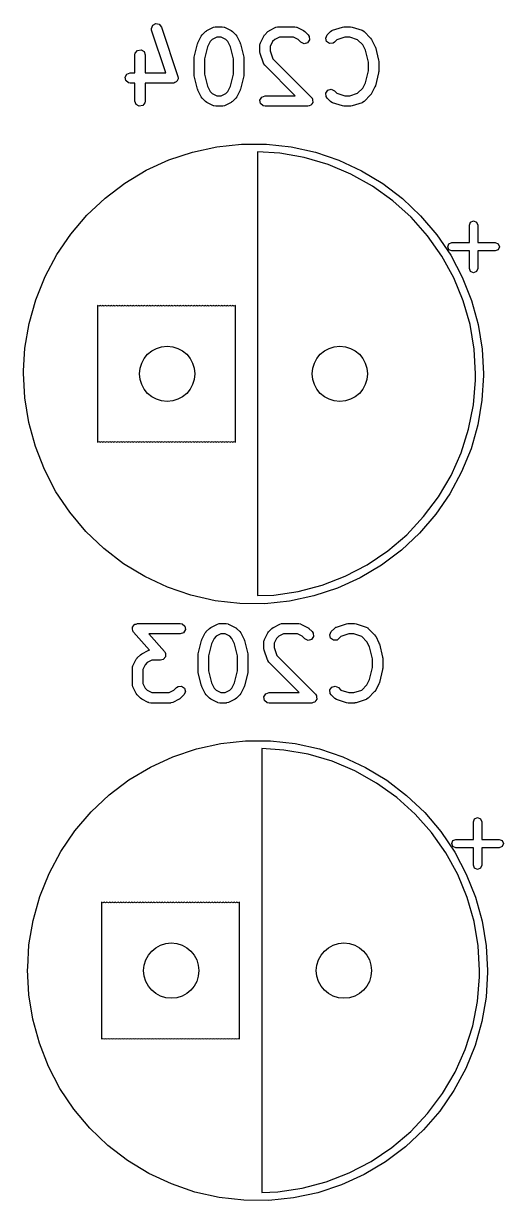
# Model space of a CAD drawing. Extents: x 64 to 231, y -147 to -43.
# Drawn here: x 223.05 to 230, y -75.72 to -58.68 of the extents above; entities that cross this region are included whole.
import ezdxf

# ---------------------------------------------------------------- set-up
doc = ezdxf.new("R2010")
doc.units = 0
doc.layers.add('BLACK', color=7, linetype='CONTINUOUS')

msp = doc.modelspace()

# ---------------------------------------------------------------- linework, layer by layer
at = {"layer": 'BLACK', "linetype": 'CONTINUOUS'}
for p, q in [((224.898, -58.7567), (224.917, -58.709)), ((224.901, -58.7825), (224.898, -58.7567)), ((224.917, -58.709), (224.962, -58.6846)), ((224.962, -58.6846), (225.012, -58.6949)), ((225.012, -58.6949), (225.044, -58.735)), ((225.044, -58.735), (225.282, -59.4493)), ((225.701, -58.7869), (225.796, -58.7393)), ((225.796, -58.7393), (225.821, -58.7319)), ((225.821, -58.7319), (225.826, -58.7329)), ((225.826, -58.7329), (225.83, -58.7314)), ((225.83, -58.7314), (225.925, -58.7314)), ((225.925, -58.7314), (225.951, -58.7359)), ((225.951, -58.7359), (225.954, -58.7388)), ((225.954, -58.7388), (225.959, -58.7393)), ((225.959, -58.7393), (226.054, -58.7869)), ((226.606, -58.7869), (226.701, -58.7393)), ((226.701, -58.7393), (226.726, -58.7319)), ((226.726, -58.7319), (226.73, -58.7329)), ((226.73, -58.7329), (226.735, -58.7314)), ((226.735, -58.7314), (226.973, -58.7314)), ((226.973, -58.7314), (226.998, -58.7359)), ((226.998, -58.7359), (227.002, -58.7388)), ((227.002, -58.7388), (227.006, -58.7393)), ((227.006, -58.7393), (227.101, -58.7869)), ((227.52, -58.7828), (227.663, -58.7352)), ((227.663, -58.7352), (227.685, -58.7319)), ((227.685, -58.7319), (227.687, -58.7314)), ((227.687, -58.7314), (227.782, -58.7314)), ((227.782, -58.7314), (227.804, -58.7353)), ((227.804, -58.7353), (227.806, -58.7352)), ((227.806, -58.7352), (227.949, -58.7828)), ((225.107, -59.398), (224.901, -58.7825)), ((225.572, -58.9633), (225.62, -58.8681)), ((225.62, -58.8681), (225.633, -58.8501)), ((225.633, -58.8501), (225.634, -58.8486)), ((225.634, -58.8486), (225.681, -58.801)), ((225.681, -58.801), (225.7, -58.7881)), ((225.7, -58.7881), (225.701, -58.7869)), ((225.779, -58.9156), (225.749, -58.946)), ((225.847, -58.8814), (225.779, -58.9156)), ((225.907, -58.8814), (225.847, -58.8814)), ((225.976, -58.9156), (225.907, -58.8814)), ((226.006, -58.946), (225.976, -58.9156)), ((226.054, -58.7869), (226.072, -58.8003)), ((226.072, -58.8003), (226.073, -58.801)), ((226.073, -58.801), (226.121, -58.8486)), ((226.121, -58.8486), (226.134, -58.867)), ((226.134, -58.867), (226.135, -58.8681)), ((226.135, -58.8681), (226.183, -58.9633)), ((226.477, -58.9633), (226.525, -58.8681)), ((226.525, -58.8681), (226.538, -58.8501)), ((226.538, -58.8501), (226.539, -58.8486)), ((226.539, -58.8486), (226.586, -58.801)), ((226.586, -58.801), (226.605, -58.7881)), ((226.605, -58.7881), (226.606, -58.7869)), ((226.684, -58.9156), (226.653, -58.946)), ((226.752, -58.8814), (226.684, -58.9156)), ((226.955, -58.8814), (226.752, -58.8814)), ((227.023, -58.9156), (226.955, -58.8814)), ((227.062, -58.9547), (227.023, -58.9156)), ((227.101, -58.7869), (227.119, -58.8003)), ((227.119, -58.8003), (227.121, -58.801)), ((227.121, -58.801), (227.169, -58.8486)), ((227.188, -58.921), (227.158, -58.9631)), ((227.169, -58.8486), (227.183, -58.8699)), ((227.183, -58.8699), (227.188, -58.921)), ((227.422, -58.8951), (227.443, -58.8486)), ((227.435, -58.9446), (227.422, -58.8951)), ((227.443, -58.8486), (227.491, -58.801)), ((227.491, -58.801), (227.512, -58.786)), ((227.512, -58.786), (227.517, -58.7856)), ((227.517, -58.7856), (227.52, -58.7828)), ((227.585, -58.9196), (227.549, -58.9547)), ((227.699, -58.8814), (227.585, -58.9196)), ((227.77, -58.8814), (227.699, -58.8814)), ((227.884, -58.9196), (227.77, -58.8814)), ((227.959, -58.9937), (227.884, -58.9196)), ((227.949, -58.7828), (227.972, -58.7953)), ((227.972, -58.7953), (227.974, -58.7991)), ((227.974, -58.7991), (227.978, -58.801)), ((227.978, -58.801), (228.073, -58.8962)), ((228.073, -58.8962), (228.086, -58.9146)), ((228.086, -58.9146), (228.087, -58.9157)), ((228.087, -58.9157), (228.135, -59.0109)), ((224.664, -59.1141), (224.697, -59.0748)), ((224.697, -59.0748), (224.748, -59.0659)), ((224.748, -59.0659), (224.792, -59.0915)), ((224.792, -59.0915), (224.81, -59.1397)), ((225.519, -59.1691), (225.567, -58.9787)), ((225.567, -58.9787), (225.572, -58.9668)), ((225.572, -58.9668), (225.572, -58.9633)), ((225.71, -59.023), (225.667, -59.1966)), ((225.749, -58.946), (225.71, -59.023)), ((226.045, -59.023), (226.006, -58.946)), ((226.088, -59.1966), (226.045, -59.023)), ((226.183, -58.9633), (226.186, -58.9757)), ((226.186, -58.9757), (226.188, -58.9787)), ((226.188, -58.9787), (226.236, -59.1691)), ((226.469, -58.9969), (226.474, -58.9712)), ((226.469, -59.0921), (226.469, -58.9969)), ((226.47, -59.0936), (226.469, -59.0921)), ((226.473, -59.1158), (226.47, -59.0936)), ((226.474, -58.9712), (226.476, -58.9678)), ((226.476, -58.9678), (226.477, -58.9633)), ((226.653, -58.946), (226.619, -59.0146)), ((226.619, -59.0146), (226.619, -59.0799)), ((226.619, -59.0799), (226.657, -59.1944)), ((227.109, -58.9763), (227.062, -58.9547)), ((227.158, -58.9631), (227.109, -58.9763)), ((227.477, -58.9741), (227.435, -58.9446)), ((227.528, -58.9696), (227.477, -58.9741)), ((227.549, -58.9547), (227.528, -58.9696)), ((227.997, -59.0707), (227.959, -58.9937)), ((228.04, -59.2442), (227.997, -59.0707)), ((228.135, -59.0109), (228.139, -59.0233)), ((228.139, -59.0233), (228.141, -59.0263)), ((228.141, -59.0263), (228.188, -59.2168)), ((224.66, -59.1397), (224.664, -59.1141)), ((224.66, -59.398), (224.66, -59.1397)), ((224.81, -59.1397), (224.81, -59.398)), ((225.517, -59.1873), (225.519, -59.1726)), ((225.517, -59.4254), (225.517, -59.1873)), ((225.519, -59.1726), (225.519, -59.1691)), ((225.667, -59.1966), (225.667, -59.4162)), ((226.088, -59.4162), (226.088, -59.1966)), ((226.236, -59.1691), (226.237, -59.1841)), ((226.237, -59.1841), (226.238, -59.1873)), ((226.238, -59.1873), (226.238, -59.4254)), ((226.521, -59.2587), (226.473, -59.1158)), ((226.523, -59.2622), (226.521, -59.2587)), ((226.524, -59.2666), (226.523, -59.2622)), ((226.539, -59.288), (226.524, -59.2666)), ((226.657, -59.1944), (227.216, -59.7533)), ((228.04, -59.3686), (228.04, -59.2442)), ((228.188, -59.2168), (228.189, -59.2317)), ((228.189, -59.2317), (228.19, -59.235)), ((228.19, -59.235), (228.19, -59.3778)), ((224.518, -59.46), (224.543, -59.4156)), ((224.543, -59.4156), (224.592, -59.398)), ((224.592, -59.398), (224.66, -59.398)), ((224.81, -59.398), (225.107, -59.398)), ((225.518, -59.4287), (225.517, -59.4254)), ((225.519, -59.4436), (225.518, -59.4287)), ((225.667, -59.4162), (225.71, -59.5897)), ((226.045, -59.5897), (226.088, -59.4162)), ((226.238, -59.4254), (226.235, -59.4402)), ((226.982, -59.7314), (226.539, -59.288)), ((227.997, -59.5421), (228.04, -59.3686)), ((228.188, -59.396), (228.141, -59.5865)), ((228.19, -59.3778), (228.188, -59.3926)), ((228.188, -59.3926), (228.188, -59.396)), ((224.527, -59.5105), (224.518, -59.46)), ((224.566, -59.5435), (224.527, -59.5105)), ((224.592, -59.548), (224.566, -59.5435)), ((224.66, -59.548), (224.592, -59.548)), ((224.66, -59.8064), (224.66, -59.548)), ((225.211, -59.548), (224.81, -59.548)), ((224.81, -59.548), (224.81, -59.8064)), ((225.216, -59.5461), (225.211, -59.548)), ((225.222, -59.5472), (225.216, -59.5461)), ((225.24, -59.5375), (225.222, -59.5472)), ((225.259, -59.5305), (225.24, -59.5375)), ((225.262, -59.5255), (225.259, -59.5305)), ((225.267, -59.5228), (225.262, -59.5255)), ((225.274, -59.5038), (225.267, -59.5228)), ((225.285, -59.4861), (225.274, -59.5038)), ((225.282, -59.4493), (225.286, -59.4751)), ((225.286, -59.4751), (225.284, -59.4804)), ((225.284, -59.4804), (225.285, -59.4861)), ((225.567, -59.6341), (225.519, -59.4436)), ((225.71, -59.5897), (225.749, -59.6667)), ((226.006, -59.6667), (226.045, -59.5897)), ((226.236, -59.4436), (226.188, -59.6341)), ((226.235, -59.4402), (226.236, -59.4436)), ((227.959, -59.6191), (227.997, -59.5421)), ((228.135, -59.6018), (228.087, -59.6971)), ((228.141, -59.5865), (228.135, -59.5983)), ((228.135, -59.5983), (228.135, -59.6018)), ((225.569, -59.637), (225.567, -59.6341)), ((225.572, -59.6494), (225.569, -59.637)), ((225.62, -59.7447), (225.572, -59.6494)), ((225.621, -59.7458), (225.62, -59.7447)), ((225.634, -59.7642), (225.621, -59.7458)), ((225.681, -59.8118), (225.634, -59.7642)), ((225.749, -59.6667), (225.779, -59.6971)), ((225.779, -59.6971), (225.847, -59.7314)), ((225.847, -59.7314), (225.907, -59.7314)), ((225.907, -59.7314), (225.976, -59.6971)), ((225.976, -59.6971), (226.006, -59.6667)), ((226.121, -59.7642), (226.073, -59.8118)), ((226.122, -59.7627), (226.121, -59.7642)), ((226.135, -59.7447), (226.122, -59.7627)), ((226.183, -59.6494), (226.135, -59.7447)), ((226.188, -59.6341), (226.183, -59.6459)), ((226.183, -59.6459), (226.183, -59.6494)), ((226.47, -59.7934), (226.496, -59.7489)), ((226.496, -59.7489), (226.544, -59.7314)), ((226.544, -59.7314), (226.982, -59.7314)), ((227.216, -59.7533), (227.226, -59.7668)), ((227.226, -59.7668), (227.228, -59.7689)), ((227.228, -59.7689), (227.228, -59.7709)), ((227.228, -59.7709), (227.231, -59.7747)), ((227.231, -59.7747), (227.233, -59.7972)), ((227.424, -59.6917), (227.453, -59.6497)), ((227.428, -59.7428), (227.424, -59.6917)), ((227.443, -59.7642), (227.428, -59.7428)), ((227.491, -59.8118), (227.443, -59.7642)), ((227.453, -59.6497), (227.503, -59.6364)), ((227.503, -59.6364), (227.549, -59.6581)), ((227.549, -59.6581), (227.585, -59.6932)), ((227.585, -59.6932), (227.699, -59.7314)), ((227.699, -59.7314), (227.77, -59.7314)), ((227.77, -59.7314), (227.884, -59.6932)), ((227.884, -59.6932), (227.959, -59.6191)), ((228.073, -59.7166), (227.978, -59.8118)), ((228.074, -59.7151), (228.073, -59.7166)), ((228.087, -59.6971), (228.074, -59.7151)), ((224.677, -59.8546), (224.66, -59.8064)), ((224.721, -59.8802), (224.677, -59.8546)), ((224.772, -59.8713), (224.721, -59.8802)), ((224.805, -59.832), (224.772, -59.8713)), ((224.81, -59.8064), (224.805, -59.832)), ((225.683, -59.8125), (225.681, -59.8118)), ((225.701, -59.8258), (225.683, -59.8125)), ((225.796, -59.8735), (225.701, -59.8258)), ((225.801, -59.874), (225.796, -59.8735)), ((225.804, -59.8769), (225.801, -59.874)), ((225.83, -59.8814), (225.804, -59.8769)), ((225.925, -59.8814), (225.83, -59.8814)), ((225.929, -59.8798), (225.925, -59.8814)), ((225.934, -59.8809), (225.929, -59.8798)), ((225.959, -59.8735), (225.934, -59.8809)), ((226.054, -59.8258), (225.959, -59.8735)), ((226.055, -59.8247), (226.054, -59.8258)), ((226.073, -59.8118), (226.055, -59.8247)), ((226.479, -59.8439), (226.47, -59.7934)), ((226.518, -59.8769), (226.479, -59.8439)), ((226.544, -59.8814), (226.518, -59.8769)), ((227.163, -59.8814), (226.544, -59.8814)), ((227.184, -59.8737), (227.163, -59.8814)), ((227.206, -59.8678), (227.184, -59.8737)), ((227.208, -59.865), (227.206, -59.8678)), ((227.211, -59.8638), (227.208, -59.865)), ((227.223, -59.8443), (227.211, -59.8638)), ((227.236, -59.8258), (227.223, -59.8443)), ((227.233, -59.7972), (227.237, -59.8194)), ((227.237, -59.8194), (227.235, -59.8224)), ((227.235, -59.8224), (227.236, -59.8258)), ((227.495, -59.8137), (227.491, -59.8118)), ((227.497, -59.8175), (227.495, -59.8137)), ((227.52, -59.8299), (227.497, -59.8175)), ((227.663, -59.8775), (227.52, -59.8299)), ((227.665, -59.8775), (227.663, -59.8775)), ((227.687, -59.8814), (227.665, -59.8775)), ((227.782, -59.8814), (227.687, -59.8814)), ((227.784, -59.8808), (227.782, -59.8814)), ((227.806, -59.8775), (227.784, -59.8808)), ((227.949, -59.8299), (227.806, -59.8775)), ((227.952, -59.8271), (227.949, -59.8299)), ((227.957, -59.8267), (227.952, -59.8271)), ((227.978, -59.8118), (227.957, -59.8267)), ((225.845, -60.4668), (226.203, -60.4286)), ((226.203, -60.4286), (226.563, -60.4292)), ((226.563, -60.4292), (226.921, -60.4687)), ((225.152, -60.6578), (225.493, -60.5436)), ((225.493, -60.5436), (225.845, -60.4668)), ((226.758, -60.5616), (226.437, -60.5414)), ((226.437, -60.5414), (226.437, -66.9639)), ((227.112, -60.6239), (226.758, -60.5616)), ((226.921, -60.4687), (227.273, -60.5467)), ((227.456, -60.7252), (227.112, -60.6239)), ((227.273, -60.5467), (227.614, -60.6621)), ((224.824, -60.8083), (225.152, -60.6578)), ((227.787, -60.8643), (227.456, -60.7252)), ((227.614, -60.6621), (227.941, -60.8138)), ((224.515, -60.9933), (224.824, -60.8083)), ((228.1, -61.0394), (227.787, -60.8643)), ((227.941, -60.8138), (228.249, -60.9998)), ((224.228, -61.2106), (224.515, -60.9933)), ((228.392, -61.2484), (228.1, -61.0394)), ((228.249, -60.9998), (228.536, -61.2181)), ((223.966, -61.4576), (224.228, -61.2106)), ((228.659, -61.4886), (228.392, -61.2484)), ((228.536, -61.2181), (228.797, -61.466)), ((223.732, -61.7314), (223.966, -61.4576)), ((228.797, -61.466), (229.03, -61.7407)), ((228.897, -61.757), (228.659, -61.4886)), ((229.503, -61.6), (229.52, -61.5576)), ((229.503, -61.855), (229.503, -61.6)), ((229.52, -61.5576), (229.563, -61.54)), ((229.563, -61.54), (229.605, -61.5576)), ((229.605, -61.5576), (229.623, -61.6)), ((229.623, -61.6), (229.623, -61.855)), ((223.529, -62.029), (223.732, -61.7314)), ((229.104, -62.0503), (228.897, -61.757)), ((229.03, -61.7407), (229.232, -62.0389)), ((229.188, -61.915), (229.205, -61.8726)), ((229.205, -61.9574), (229.188, -61.915)), ((229.205, -61.8726), (229.248, -61.855)), ((229.248, -61.975), (229.205, -61.9574)), ((229.248, -61.855), (229.503, -61.855)), ((229.503, -61.975), (229.248, -61.975)), ((229.503, -62.23), (229.503, -61.975)), ((229.623, -61.855), (229.878, -61.855)), ((229.878, -61.975), (229.623, -61.975)), ((229.623, -61.975), (229.623, -62.23)), ((229.878, -61.855), (229.92, -61.8726)), ((229.92, -61.9574), (229.878, -61.975)), ((229.92, -61.8726), (229.938, -61.915)), ((229.938, -61.915), (229.92, -61.9574)), ((223.359, -62.3467), (223.529, -62.029)), ((229.277, -62.3648), (229.104, -62.0503)), ((229.232, -62.0389), (229.4, -62.3572)), ((229.52, -62.2724), (229.503, -62.23)), ((229.563, -62.29), (229.52, -62.2724)), ((229.605, -62.2724), (229.563, -62.29)), ((229.623, -62.23), (229.605, -62.2724)), ((223.225, -62.6809), (223.359, -62.3467)), ((229.414, -62.6967), (229.277, -62.3648)), ((229.4, -62.3572), (229.533, -62.6919)), ((223.128, -63.0276), (223.225, -62.6809)), ((224.136, -62.774), (224.116, -62.7657)), ((224.116, -62.7657), (224.116, -64.7423)), ((224.156, -62.7657), (224.136, -62.774)), ((224.176, -62.774), (224.156, -62.7657)), ((224.196, -62.7657), (224.176, -62.774)), ((224.216, -62.774), (224.196, -62.7657)), ((224.236, -62.7657), (224.216, -62.774)), ((224.256, -62.774), (224.236, -62.7657)), ((224.276, -62.7657), (224.256, -62.774)), ((224.296, -62.774), (224.276, -62.7657)), ((224.316, -62.7657), (224.296, -62.774)), ((224.336, -62.774), (224.316, -62.7657)), ((224.356, -62.7657), (224.336, -62.774)), ((224.376, -62.774), (224.356, -62.7657)), ((224.396, -62.7657), (224.376, -62.774)), ((224.416, -62.774), (224.396, -62.7657)), ((224.436, -62.7657), (224.416, -62.774)), ((224.456, -62.774), (224.436, -62.7657)), ((224.476, -62.7657), (224.456, -62.774)), ((224.496, -62.774), (224.476, -62.7657)), ((224.516, -62.7657), (224.496, -62.774)), ((224.536, -62.774), (224.516, -62.7657)), ((224.556, -62.7657), (224.536, -62.774)), ((224.576, -62.774), (224.556, -62.7657)), ((224.596, -62.7657), (224.576, -62.774)), ((224.616, -62.774), (224.596, -62.7657)), ((224.636, -62.7657), (224.616, -62.774)), ((224.656, -62.774), (224.636, -62.7657)), ((224.676, -62.7657), (224.656, -62.774)), ((224.696, -62.774), (224.676, -62.7657)), ((224.716, -62.7657), (224.696, -62.774)), ((224.736, -62.774), (224.716, -62.7657)), ((224.756, -62.7657), (224.736, -62.774)), ((224.776, -62.774), (224.756, -62.7657)), ((224.796, -62.7657), (224.776, -62.774)), ((224.816, -62.774), (224.796, -62.7657)), ((224.836, -62.7657), (224.816, -62.774)), ((224.856, -62.774), (224.836, -62.7657)), ((224.876, -62.7657), (224.856, -62.774)), ((224.896, -62.774), (224.876, -62.7657)), ((224.916, -62.7657), (224.896, -62.774)), ((224.936, -62.774), (224.916, -62.7657)), ((224.956, -62.7657), (224.936, -62.774)), ((224.976, -62.774), (224.956, -62.7657)), ((224.996, -62.7657), (224.976, -62.774)), ((225.016, -62.774), (224.996, -62.7657)), ((225.036, -62.7657), (225.016, -62.774)), ((225.056, -62.774), (225.036, -62.7657)), ((225.076, -62.7657), (225.056, -62.774)), ((225.096, -62.774), (225.076, -62.7657)), ((225.116, -62.7657), (225.096, -62.774)), ((225.136, -62.774), (225.116, -62.7657)), ((225.156, -62.7657), (225.136, -62.774)), ((225.176, -62.774), (225.156, -62.7657)), ((225.196, -62.7657), (225.176, -62.774)), ((225.216, -62.774), (225.196, -62.7657)), ((225.236, -62.7657), (225.216, -62.774)), ((225.256, -62.774), (225.236, -62.7657)), ((225.276, -62.7657), (225.256, -62.774)), ((225.296, -62.774), (225.276, -62.7657)), ((225.316, -62.7657), (225.296, -62.774)), ((225.336, -62.774), (225.316, -62.7657)), ((225.356, -62.7657), (225.336, -62.774)), ((225.376, -62.774), (225.356, -62.7657)), ((225.396, -62.7657), (225.376, -62.774)), ((225.416, -62.774), (225.396, -62.7657)), ((225.436, -62.7657), (225.416, -62.774)), ((225.456, -62.774), (225.436, -62.7657)), ((225.476, -62.7657), (225.456, -62.774)), ((225.496, -62.774), (225.476, -62.7657)), ((225.516, -62.7657), (225.496, -62.774)), ((225.536, -62.774), (225.516, -62.7657)), ((225.556, -62.7657), (225.536, -62.774)), ((225.576, -62.774), (225.556, -62.7657)), ((225.596, -62.7657), (225.576, -62.774)), ((225.616, -62.774), (225.596, -62.7657)), ((225.636, -62.7657), (225.616, -62.774)), ((225.656, -62.774), (225.636, -62.7657)), ((225.677, -62.7655), (225.656, -62.774)), ((225.697, -62.774), (225.677, -62.7655)), ((225.717, -62.7657), (225.697, -62.774)), ((225.737, -62.774), (225.717, -62.7657)), ((225.757, -62.7657), (225.737, -62.774)), ((225.777, -62.774), (225.757, -62.7657)), ((225.797, -62.7657), (225.777, -62.774)), ((225.817, -62.774), (225.797, -62.7657)), ((225.837, -62.7657), (225.817, -62.774)), ((225.857, -62.774), (225.837, -62.7657)), ((225.877, -62.7657), (225.857, -62.774)), ((225.897, -62.774), (225.877, -62.7657)), ((225.917, -62.7657), (225.897, -62.774)), ((225.937, -62.774), (225.917, -62.7657)), ((225.957, -62.7657), (225.937, -62.774)), ((225.977, -62.774), (225.957, -62.7657)), ((225.997, -62.7657), (225.977, -62.774)), ((226.017, -62.774), (225.997, -62.7657)), ((226.037, -62.7657), (226.017, -62.774)), ((226.057, -62.774), (226.037, -62.7657)), ((226.077, -62.7657), (226.057, -62.774)), ((226.097, -62.774), (226.077, -62.7657)), ((226.117, -62.7657), (226.097, -62.774)), ((226.117, -64.7423), (226.117, -62.7657)), ((229.513, -63.0417), (229.414, -62.6967)), ((229.533, -62.6919), (229.63, -63.0389)), ((223.068, -63.3828), (223.128, -63.0276)), ((229.572, -63.3956), (229.513, -63.0417)), ((229.63, -63.0389), (229.688, -63.3944)), ((223.049, -63.7091), (223.068, -63.3828)), ((229.592, -63.754), (229.572, -63.3956)), ((229.688, -63.3944), (229.707, -63.754)), ((223.047, -63.7424), (223.049, -63.7091)), ((223.066, -64.1021), (223.047, -63.7424)), ((229.561, -64.2014), (229.591, -63.8438)), ((229.591, -63.8438), (229.592, -63.754)), ((229.707, -63.7772), (229.685, -64.1367)), ((229.707, -63.754), (229.707, -63.7772)), ((223.123, -64.4577), (223.066, -64.1021)), ((229.491, -64.5536), (229.561, -64.2014)), ((229.685, -64.1367), (229.625, -64.4918)), ((223.218, -64.8051), (223.123, -64.4577)), ((229.625, -64.4918), (229.526, -64.8381)), ((229.383, -64.8957), (229.491, -64.5536)), ((223.35, -65.1402), (223.218, -64.8051)), ((224.116, -64.7423), (224.136, -64.734)), ((224.136, -64.734), (224.156, -64.7423)), ((224.156, -64.7423), (224.176, -64.734)), ((224.176, -64.734), (224.196, -64.7423)), ((224.196, -64.7423), (224.216, -64.734)), ((224.216, -64.734), (224.236, -64.7423)), ((224.236, -64.7423), (224.256, -64.734)), ((224.256, -64.734), (224.276, -64.7423)), ((224.276, -64.7423), (224.296, -64.734)), ((224.296, -64.734), (224.316, -64.7423)), ((224.316, -64.7423), (224.336, -64.734)), ((224.336, -64.734), (224.356, -64.7423)), ((224.356, -64.7423), (224.376, -64.734)), ((224.376, -64.734), (224.396, -64.7423)), ((224.396, -64.7423), (224.416, -64.734)), ((224.416, -64.734), (224.436, -64.7423)), ((224.436, -64.7423), (224.456, -64.734)), ((224.456, -64.734), (224.476, -64.7423)), ((224.476, -64.7423), (224.496, -64.734)), ((224.496, -64.734), (224.516, -64.7423)), ((224.516, -64.7423), (224.536, -64.734)), ((224.536, -64.734), (224.556, -64.7423)), ((224.556, -64.7423), (224.576, -64.734)), ((224.576, -64.734), (224.596, -64.7423)), ((224.596, -64.7423), (224.616, -64.734)), ((224.616, -64.734), (224.636, -64.7423)), ((224.636, -64.7423), (224.656, -64.734)), ((224.656, -64.734), (224.676, -64.7423)), ((224.676, -64.7423), (224.696, -64.734)), ((224.696, -64.734), (224.716, -64.7423)), ((224.716, -64.7423), (224.736, -64.734)), ((224.736, -64.734), (224.756, -64.7423)), ((224.756, -64.7423), (224.776, -64.734)), ((224.776, -64.734), (224.796, -64.7423)), ((224.796, -64.7423), (224.816, -64.734)), ((224.816, -64.734), (224.836, -64.7423)), ((224.836, -64.7423), (224.856, -64.734)), ((224.856, -64.734), (224.876, -64.7423)), ((224.876, -64.7423), (224.896, -64.734)), ((224.896, -64.734), (224.916, -64.7423)), ((224.916, -64.7423), (224.936, -64.734)), ((224.936, -64.734), (224.956, -64.7423)), ((224.956, -64.7423), (224.976, -64.734)), ((224.976, -64.734), (224.996, -64.7423)), ((224.996, -64.7423), (225.016, -64.734)), ((225.016, -64.734), (225.036, -64.7423)), ((225.036, -64.7423), (225.056, -64.734)), ((225.056, -64.734), (225.076, -64.7423)), ((225.076, -64.7423), (225.096, -64.734)), ((225.096, -64.734), (225.116, -64.7423)), ((225.116, -64.7423), (225.136, -64.734)), ((225.136, -64.734), (225.156, -64.7423)), ((225.156, -64.7423), (225.176, -64.734)), ((225.176, -64.734), (225.196, -64.7423)), ((225.196, -64.7423), (225.216, -64.734)), ((225.216, -64.734), (225.236, -64.7423)), ((225.236, -64.7423), (225.256, -64.734)), ((225.256, -64.734), (225.276, -64.7423)), ((225.276, -64.7423), (225.296, -64.734)), ((225.296, -64.734), (225.316, -64.7423)), ((225.316, -64.7423), (225.336, -64.734)), ((225.336, -64.734), (225.356, -64.7423)), ((225.356, -64.7423), (225.376, -64.734)), ((225.376, -64.734), (225.396, -64.7423)), ((225.396, -64.7423), (225.416, -64.734)), ((225.416, -64.734), (225.436, -64.7423)), ((225.436, -64.7423), (225.456, -64.734)), ((225.456, -64.734), (225.476, -64.7423)), ((225.476, -64.7423), (225.496, -64.734)), ((225.496, -64.734), (225.516, -64.7423)), ((225.516, -64.7423), (225.536, -64.734)), ((225.536, -64.734), (225.556, -64.7423)), ((225.556, -64.7423), (225.576, -64.734)), ((225.576, -64.734), (225.596, -64.7423)), ((225.596, -64.7423), (225.616, -64.734)), ((225.616, -64.734), (225.636, -64.7423)), ((225.636, -64.7423), (225.656, -64.734)), ((225.656, -64.734), (225.677, -64.7425)), ((225.677, -64.7425), (225.697, -64.734)), ((225.697, -64.734), (225.717, -64.7423)), ((225.717, -64.7423), (225.737, -64.734)), ((225.737, -64.734), (225.757, -64.7423)), ((225.757, -64.7423), (225.777, -64.734)), ((225.777, -64.734), (225.797, -64.7423)), ((225.797, -64.7423), (225.817, -64.734)), ((225.817, -64.734), (225.837, -64.7423)), ((225.837, -64.7423), (225.857, -64.734)), ((225.857, -64.734), (225.877, -64.7423)), ((225.877, -64.7423), (225.897, -64.734)), ((225.897, -64.734), (225.917, -64.7423)), ((225.917, -64.7423), (225.937, -64.734)), ((225.937, -64.734), (225.957, -64.7423)), ((225.957, -64.7423), (225.977, -64.734)), ((225.977, -64.734), (225.997, -64.7423)), ((225.997, -64.7423), (226.017, -64.734)), ((226.017, -64.734), (226.037, -64.7423)), ((226.037, -64.7423), (226.057, -64.734)), ((226.057, -64.734), (226.077, -64.7423)), ((226.077, -64.7423), (226.097, -64.734)), ((226.097, -64.734), (226.117, -64.7423)), ((229.526, -64.8381), (229.39, -65.1718)), ((229.237, -65.2236), (229.383, -64.8957)), ((223.517, -65.4591), (223.35, -65.1402)), ((229.055, -65.5332), (229.237, -65.2236)), ((229.39, -65.1718), (229.22, -65.489)), ((223.718, -65.758), (223.517, -65.4591)), ((228.84, -65.8206), (229.055, -65.5332)), ((229.22, -65.489), (229.016, -65.7858)), ((223.95, -66.0335), (223.718, -65.758)), ((228.595, -66.0823), (228.84, -65.8206)), ((229.016, -65.7858), (228.781, -66.0588)), ((224.21, -66.2824), (223.95, -66.0335)), ((228.781, -66.0588), (228.518, -66.3049)), ((228.321, -66.3149), (228.595, -66.0823)), ((224.496, -66.5016), (224.21, -66.2824)), ((228.024, -66.5156), (228.321, -66.3149)), ((228.518, -66.3049), (228.23, -66.5212)), ((224.804, -66.6887), (224.496, -66.5016)), ((227.706, -66.6819), (228.024, -66.5156)), ((228.23, -66.5212), (227.92, -66.7051)), ((225.13, -66.8415), (224.804, -66.6887)), ((227.371, -66.8117), (227.706, -66.6819)), ((227.92, -66.7051), (227.592, -66.8544)), ((225.471, -66.9582), (225.13, -66.8415)), ((226.669, -66.9558), (227.024, -66.9034)), ((227.024, -66.9034), (227.371, -66.8117)), ((227.592, -66.8544), (227.25, -66.9675)), ((225.822, -67.0374), (225.471, -66.9582)), ((226.18, -67.0781), (225.822, -67.0374)), ((226.54, -67.08), (226.18, -67.0781)), ((226.437, -66.9639), (226.669, -66.9558)), ((226.898, -67.043), (226.54, -67.08)), ((227.25, -66.9675), (226.898, -67.043)), ((224.624, -67.4294), (224.627, -67.4242)), ((224.627, -67.4493), (224.624, -67.4294)), ((224.627, -67.4182), (224.639, -67.4024)), ((224.627, -67.4242), (224.627, -67.4182)), ((224.639, -67.4024), (224.649, -67.3849)), ((224.649, -67.3849), (224.655, -67.3829)), ((224.655, -67.3829), (224.659, -67.3782)), ((224.659, -67.3782), (224.679, -67.3743)), ((224.679, -67.3743), (224.698, -67.3674)), ((224.698, -67.3674), (225.317, -67.3674)), ((225.317, -67.3674), (225.342, -67.3719)), ((225.342, -67.3719), (225.382, -67.4049)), ((225.382, -67.4049), (225.39, -67.4554)), ((225.692, -67.4846), (225.74, -67.437)), ((225.74, -67.437), (225.758, -67.4241)), ((225.758, -67.4241), (225.759, -67.4229)), ((225.759, -67.4229), (225.854, -67.3753)), ((225.854, -67.3753), (225.879, -67.3679)), ((225.879, -67.3679), (225.884, -67.3689)), ((225.884, -67.3689), (225.888, -67.3674)), ((225.888, -67.3674), (225.983, -67.3674)), ((225.983, -67.3674), (226.009, -67.3719)), ((226.009, -67.3719), (226.012, -67.3748)), ((226.012, -67.3748), (226.017, -67.3753)), ((226.017, -67.3753), (226.112, -67.4229)), ((226.112, -67.4229), (226.13, -67.4363)), ((226.13, -67.4363), (226.131, -67.437)), ((226.131, -67.437), (226.179, -67.4846)), ((226.597, -67.4846), (226.644, -67.437)), ((226.644, -67.437), (226.663, -67.4241)), ((226.663, -67.4241), (226.664, -67.4229)), ((226.664, -67.4229), (226.759, -67.3753)), ((226.759, -67.3753), (226.784, -67.3679)), ((226.784, -67.3679), (226.789, -67.3689)), ((226.789, -67.3689), (226.793, -67.3674)), ((226.793, -67.3674), (227.031, -67.3674)), ((227.031, -67.3674), (227.056, -67.3719)), ((227.056, -67.3719), (227.06, -67.3748)), ((227.06, -67.3748), (227.064, -67.3753)), ((227.064, -67.3753), (227.16, -67.4229)), ((227.16, -67.4229), (227.178, -67.4363)), ((227.178, -67.4363), (227.179, -67.437)), ((227.179, -67.437), (227.227, -67.4846)), ((227.502, -67.4846), (227.549, -67.437)), ((227.549, -67.437), (227.571, -67.422)), ((227.571, -67.422), (227.575, -67.4216)), ((227.575, -67.4216), (227.579, -67.4188)), ((227.579, -67.4188), (227.721, -67.3712)), ((227.721, -67.3712), (227.744, -67.3679)), ((227.744, -67.3679), (227.745, -67.3674)), ((227.745, -67.3674), (227.84, -67.3674)), ((227.84, -67.3674), (227.862, -67.3713)), ((227.862, -67.3713), (227.864, -67.3712)), ((227.864, -67.3712), (228.007, -67.4188)), ((228.007, -67.4188), (228.03, -67.4313)), ((228.03, -67.4313), (228.032, -67.4351)), ((228.032, -67.4351), (228.036, -67.437)), ((228.036, -67.437), (228.131, -67.5322)), ((224.628, -67.4695), (224.627, -67.4493)), ((224.632, -67.4768), (224.628, -67.4695)), ((224.633, -67.4799), (224.632, -67.4768)), ((224.635, -67.4821), (224.633, -67.4799)), ((224.641, -67.4918), (224.635, -67.4821)), ((224.869, -67.752), (224.641, -67.4918)), ((225.317, -67.5174), (224.863, -67.5174)), ((224.863, -67.5174), (225.087, -67.7739)), ((225.365, -67.4998), (225.317, -67.5174)), ((225.39, -67.4554), (225.365, -67.4998)), ((225.625, -67.6147), (225.63, -67.6028)), ((225.63, -67.5993), (225.678, -67.5041)), ((225.63, -67.6028), (225.63, -67.5993)), ((225.678, -67.5041), (225.691, -67.4861)), ((225.691, -67.4861), (225.692, -67.4846)), ((225.807, -67.582), (225.768, -67.659)), ((225.837, -67.5516), (225.807, -67.582)), ((225.906, -67.5174), (225.837, -67.5516)), ((225.966, -67.5174), (225.906, -67.5174)), ((226.034, -67.5516), (225.966, -67.5174)), ((226.064, -67.582), (226.034, -67.5516)), ((226.103, -67.659), (226.064, -67.582)), ((226.179, -67.4846), (226.192, -67.503)), ((226.192, -67.503), (226.193, -67.5041)), ((226.193, -67.5041), (226.241, -67.5993)), ((226.241, -67.5993), (226.244, -67.6117)), ((226.244, -67.6117), (226.246, -67.6147)), ((226.527, -67.6329), (226.532, -67.6072)), ((226.532, -67.6072), (226.535, -67.6038)), ((226.535, -67.5993), (226.583, -67.5041)), ((226.535, -67.6038), (226.535, -67.5993)), ((226.583, -67.5041), (226.596, -67.4861)), ((226.596, -67.4861), (226.597, -67.4846)), ((226.712, -67.582), (226.677, -67.6506)), ((226.742, -67.5516), (226.712, -67.582)), ((226.81, -67.5174), (226.742, -67.5516)), ((227.013, -67.5174), (226.81, -67.5174)), ((227.082, -67.5516), (227.013, -67.5174)), ((227.121, -67.5907), (227.082, -67.5516)), ((227.167, -67.6123), (227.121, -67.5907)), ((227.217, -67.5991), (227.167, -67.6123)), ((227.246, -67.557), (227.217, -67.5991)), ((227.227, -67.4846), (227.242, -67.5059)), ((227.242, -67.5059), (227.246, -67.557)), ((227.48, -67.5311), (227.502, -67.4846)), ((227.493, -67.5806), (227.48, -67.5311)), ((227.535, -67.6101), (227.493, -67.5806)), ((227.586, -67.6056), (227.535, -67.6101)), ((227.608, -67.5907), (227.586, -67.6056)), ((227.643, -67.5556), (227.608, -67.5907)), ((227.757, -67.5174), (227.643, -67.5556)), ((227.828, -67.5174), (227.757, -67.5174)), ((227.943, -67.5556), (227.828, -67.5174)), ((228.017, -67.6297), (227.943, -67.5556)), ((228.131, -67.5322), (228.144, -67.5506)), ((228.144, -67.5506), (228.146, -67.5517)), ((228.146, -67.5517), (228.193, -67.6469)), ((224.759, -67.8039), (224.854, -67.7563)), ((224.854, -67.7563), (224.869, -67.752)), ((225.087, -67.7739), (225.093, -67.7836)), ((225.093, -67.7836), (225.096, -67.7858)), ((225.577, -67.8051), (225.625, -67.6147)), ((225.768, -67.659), (225.725, -67.8326)), ((226.146, -67.8326), (226.103, -67.659)), ((226.246, -67.6147), (226.294, -67.8051)), ((226.527, -67.7281), (226.527, -67.6329)), ((226.528, -67.7296), (226.527, -67.7281)), ((226.531, -67.7518), (226.528, -67.7296)), ((226.579, -67.8947), (226.531, -67.7518)), ((226.677, -67.6506), (226.677, -67.7159)), ((226.677, -67.7159), (226.715, -67.8304)), ((228.055, -67.7067), (228.017, -67.6297)), ((228.099, -67.8802), (228.055, -67.7067)), ((228.193, -67.6469), (228.197, -67.6593)), ((228.197, -67.6593), (228.199, -67.6623)), ((228.199, -67.6623), (228.246, -67.8528)), ((224.63, -67.9803), (224.678, -67.885)), ((224.678, -67.885), (224.691, -67.867)), ((224.691, -67.867), (224.692, -67.8655)), ((224.692, -67.8655), (224.74, -67.8179)), ((224.74, -67.8179), (224.758, -67.8051)), ((224.758, -67.8051), (224.759, -67.8039)), ((224.837, -67.9326), (224.807, -67.963)), ((224.906, -67.8983), (224.837, -67.9326)), ((225.031, -67.8983), (224.906, -67.8983)), ((225.05, -67.8914), (225.031, -67.8983)), ((225.07, -67.8875), (225.05, -67.8914)), ((225.073, -67.8828), (225.07, -67.8875)), ((225.079, -67.8808), (225.073, -67.8828)), ((225.089, -67.8633), (225.079, -67.8808)), ((225.102, -67.8475), (225.089, -67.8633)), ((225.096, -67.7858), (225.096, -67.7889)), ((225.096, -67.7889), (225.101, -67.7962)), ((225.101, -67.7962), (225.101, -67.8164)), ((225.101, -67.8164), (225.105, -67.8364)), ((225.105, -67.8364), (225.102, -67.8415)), ((225.102, -67.8415), (225.102, -67.8475)), ((225.575, -67.8233), (225.577, -67.8086)), ((225.575, -68.0614), (225.575, -67.8233)), ((225.577, -67.8086), (225.577, -67.8051)), ((225.725, -67.8326), (225.725, -68.0522)), ((226.146, -68.0522), (226.146, -67.8326)), ((226.294, -67.8051), (226.295, -67.8201)), ((226.295, -67.8201), (226.296, -67.8233)), ((226.296, -67.8233), (226.296, -68.0614)), ((226.582, -67.8982), (226.579, -67.8947)), ((226.582, -67.9026), (226.582, -67.8982)), ((226.597, -67.924), (226.582, -67.9026)), ((227.04, -68.3674), (226.597, -67.924)), ((226.715, -67.8304), (227.274, -68.3893)), ((228.099, -68.0046), (228.099, -67.8802)), ((228.246, -67.8528), (228.248, -67.8677)), ((228.248, -67.8677), (228.249, -67.871)), ((228.249, -67.871), (228.249, -68.0138)), ((224.623, -68.0138), (224.627, -67.9882)), ((224.623, -68.2519), (224.623, -68.0138)), ((224.627, -67.9882), (224.63, -67.9847)), ((224.63, -67.9847), (224.63, -67.9803)), ((224.807, -67.963), (224.773, -68.0315)), ((224.773, -68.0315), (224.773, -68.2342)), ((225.576, -68.0647), (225.575, -68.0614)), ((225.577, -68.0796), (225.576, -68.0647)), ((225.625, -68.2701), (225.577, -68.0796)), ((225.725, -68.0522), (225.768, -68.2257)), ((226.103, -68.2257), (226.146, -68.0522)), ((226.294, -68.0796), (226.246, -68.2701)), ((226.296, -68.0614), (226.294, -68.0762)), ((226.294, -68.0762), (226.294, -68.0796)), ((228.055, -68.1781), (228.099, -68.0046)), ((228.246, -68.032), (228.199, -68.2225)), ((228.249, -68.0138), (228.246, -68.0286)), ((228.246, -68.0286), (228.246, -68.032)), ((224.624, -68.2561), (224.623, -68.2519)), ((224.623, -68.2605), (224.624, -68.2561)), ((224.63, -68.2854), (224.623, -68.2605)), ((224.678, -68.3807), (224.63, -68.2854)), ((224.773, -68.2342), (224.807, -68.3027)), ((225.225, -68.3331), (225.264, -68.2941)), ((225.264, -68.2941), (225.285, -68.2792)), ((225.285, -68.2792), (225.336, -68.2747)), ((225.336, -68.2747), (225.378, -68.3041)), ((225.627, -68.273), (225.625, -68.2701)), ((225.63, -68.2854), (225.627, -68.273)), ((225.678, -68.3807), (225.63, -68.2854)), ((225.768, -68.2257), (225.807, -68.3027)), ((226.064, -68.3027), (226.103, -68.2257)), ((226.241, -68.2854), (226.193, -68.3807)), ((226.246, -68.2701), (226.241, -68.2819)), ((226.241, -68.2819), (226.241, -68.2854)), ((227.482, -68.3277), (227.512, -68.2857)), ((227.512, -68.2857), (227.561, -68.2724)), ((227.561, -68.2724), (227.608, -68.2941)), ((227.608, -68.2941), (227.643, -68.3292)), ((227.943, -68.3292), (228.017, -68.2551)), ((228.017, -68.2551), (228.055, -68.1781)), ((228.193, -68.2378), (228.146, -68.3331)), ((228.194, -68.2343), (228.193, -68.2378)), ((228.199, -68.2225), (228.194, -68.2343)), ((224.679, -68.3818), (224.678, -68.3807)), ((224.692, -68.4002), (224.679, -68.3818)), ((224.74, -68.4478), (224.692, -68.4002)), ((224.741, -68.4485), (224.74, -68.4478)), ((224.759, -68.4618), (224.741, -68.4485)), ((224.854, -68.5095), (224.759, -68.4618)), ((224.807, -68.3027), (224.837, -68.3331)), ((224.837, -68.3331), (224.906, -68.3674)), ((224.906, -68.3674), (225.156, -68.3674)), ((225.156, -68.3674), (225.225, -68.3331)), ((225.302, -68.4618), (225.207, -68.5095)), ((225.304, -68.4607), (225.302, -68.4618)), ((225.322, -68.4478), (225.304, -68.4607)), ((225.37, -68.4002), (225.322, -68.4478)), ((225.391, -68.3537), (225.37, -68.4002)), ((225.378, -68.3041), (225.391, -68.3537)), ((225.679, -68.3818), (225.678, -68.3807)), ((225.692, -68.4002), (225.679, -68.3818)), ((225.74, -68.4478), (225.692, -68.4002)), ((225.741, -68.4485), (225.74, -68.4478)), ((225.759, -68.4618), (225.741, -68.4485)), ((225.854, -68.5095), (225.759, -68.4618)), ((225.807, -68.3027), (225.837, -68.3331)), ((225.837, -68.3331), (225.906, -68.3674)), ((225.906, -68.3674), (225.966, -68.3674)), ((225.966, -68.3674), (226.034, -68.3331)), ((226.112, -68.4618), (226.017, -68.5095)), ((226.034, -68.3331), (226.064, -68.3027)), ((226.113, -68.4607), (226.112, -68.4618)), ((226.131, -68.4478), (226.113, -68.4607)), ((226.179, -68.4002), (226.131, -68.4478)), ((226.18, -68.3987), (226.179, -68.4002)), ((226.193, -68.3807), (226.18, -68.3987)), ((226.528, -68.4294), (226.554, -68.3849)), ((226.537, -68.4799), (226.528, -68.4294)), ((226.554, -68.3849), (226.602, -68.3674)), ((226.602, -68.3674), (227.04, -68.3674)), ((227.274, -68.3893), (227.284, -68.4028)), ((227.294, -68.4618), (227.281, -68.4803)), ((227.284, -68.4028), (227.286, -68.4049)), ((227.286, -68.4049), (227.287, -68.4069)), ((227.287, -68.4069), (227.289, -68.4107)), ((227.289, -68.4107), (227.291, -68.4332)), ((227.291, -68.4332), (227.295, -68.4554)), ((227.295, -68.4554), (227.293, -68.4584)), ((227.293, -68.4584), (227.294, -68.4618)), ((227.487, -68.3788), (227.482, -68.3277)), ((227.502, -68.4002), (227.487, -68.3788)), ((227.549, -68.4478), (227.502, -68.4002)), ((227.553, -68.4497), (227.549, -68.4478)), ((227.556, -68.4535), (227.553, -68.4497)), ((227.579, -68.4659), (227.556, -68.4535)), ((227.721, -68.5135), (227.579, -68.4659)), ((227.643, -68.3292), (227.757, -68.3674)), ((227.757, -68.3674), (227.828, -68.3674)), ((227.828, -68.3674), (227.943, -68.3292)), ((228.007, -68.4659), (227.864, -68.5135)), ((228.01, -68.4631), (228.007, -68.4659)), ((228.015, -68.4627), (228.01, -68.4631)), ((228.036, -68.4478), (228.015, -68.4627)), ((228.131, -68.3526), (228.036, -68.4478)), ((228.132, -68.3511), (228.131, -68.3526)), ((228.146, -68.3331), (228.132, -68.3511)), ((224.859, -68.51), (224.854, -68.5095)), ((224.862, -68.5129), (224.859, -68.51)), ((224.888, -68.5174), (224.862, -68.5129)), ((225.174, -68.5174), (224.888, -68.5174)), ((225.178, -68.5158), (225.174, -68.5174)), ((225.182, -68.5169), (225.178, -68.5158)), ((225.207, -68.5095), (225.182, -68.5169)), ((225.859, -68.51), (225.854, -68.5095)), ((225.862, -68.5129), (225.859, -68.51)), ((225.888, -68.5174), (225.862, -68.5129)), ((225.983, -68.5174), (225.888, -68.5174)), ((225.987, -68.5158), (225.983, -68.5174)), ((225.992, -68.5169), (225.987, -68.5158)), ((226.017, -68.5095), (225.992, -68.5169)), ((226.577, -68.5129), (226.537, -68.4799)), ((226.602, -68.5174), (226.577, -68.5129)), ((227.221, -68.5174), (226.602, -68.5174)), ((227.243, -68.5097), (227.221, -68.5174)), ((227.264, -68.5038), (227.243, -68.5097)), ((227.266, -68.501), (227.264, -68.5038)), ((227.27, -68.4998), (227.266, -68.501)), ((227.281, -68.4803), (227.27, -68.4998)), ((227.723, -68.5135), (227.721, -68.5135)), ((227.745, -68.5174), (227.723, -68.5135)), ((227.84, -68.5174), (227.745, -68.5174)), ((227.842, -68.5168), (227.84, -68.5174)), ((227.864, -68.5135), (227.842, -68.5168)), ((225.551, -69.1796), (225.903, -69.1028)), ((225.903, -69.1028), (226.261, -69.0646)), ((226.261, -69.0646), (226.621, -69.0652)), ((226.621, -69.0652), (226.979, -69.1047)), ((226.979, -69.1047), (227.331, -69.1827)), ((224.883, -69.4443), (225.21, -69.2938)), ((225.21, -69.2938), (225.551, -69.1796)), ((226.816, -69.1976), (226.496, -69.1774)), ((226.496, -69.1774), (226.496, -75.5999)), ((227.17, -69.2599), (226.816, -69.1976)), ((227.514, -69.3612), (227.17, -69.2599)), ((227.331, -69.1827), (227.672, -69.2981)), ((227.672, -69.2981), (227.999, -69.4498)), ((224.573, -69.6293), (224.883, -69.4443)), ((227.845, -69.5003), (227.514, -69.3612)), ((227.999, -69.4498), (228.307, -69.6358)), ((224.286, -69.8466), (224.573, -69.6293)), ((228.158, -69.6754), (227.845, -69.5003)), ((228.307, -69.6358), (228.594, -69.8541)), ((228.45, -69.8844), (228.158, -69.6754)), ((224.024, -70.0936), (224.286, -69.8466)), ((228.717, -70.1246), (228.45, -69.8844)), ((228.594, -69.8541), (228.855, -70.102)), ((223.79, -70.3674), (224.024, -70.0936)), ((228.955, -70.393), (228.717, -70.1246)), ((228.855, -70.102), (229.088, -70.3767)), ((229.561, -70.236), (229.578, -70.1936)), ((229.561, -70.491), (229.561, -70.236)), ((229.578, -70.1936), (229.621, -70.176)), ((229.621, -70.176), (229.663, -70.1936)), ((229.663, -70.1936), (229.681, -70.236)), ((229.681, -70.236), (229.681, -70.491)), ((223.587, -70.665), (223.79, -70.3674)), ((229.162, -70.6863), (228.955, -70.393)), ((229.088, -70.3767), (229.29, -70.6749)), ((229.246, -70.551), (229.263, -70.5086)), ((229.263, -70.5086), (229.306, -70.491)), ((229.306, -70.491), (229.561, -70.491)), ((229.681, -70.491), (229.936, -70.491)), ((229.936, -70.491), (229.978, -70.5086)), ((229.978, -70.5086), (229.996, -70.551)), ((223.418, -70.9827), (223.587, -70.665)), ((229.263, -70.5934), (229.246, -70.551)), ((229.306, -70.611), (229.263, -70.5934)), ((229.29, -70.6749), (229.458, -70.9932)), ((229.561, -70.611), (229.306, -70.611)), ((229.561, -70.866), (229.561, -70.611)), ((229.936, -70.611), (229.681, -70.611)), ((229.681, -70.611), (229.681, -70.866)), ((229.978, -70.5934), (229.936, -70.611)), ((229.996, -70.551), (229.978, -70.5934)), ((229.335, -71.0008), (229.162, -70.6863)), ((223.283, -71.3169), (223.418, -70.9827)), ((229.472, -71.3327), (229.335, -71.0008)), ((229.458, -70.9932), (229.592, -71.3279)), ((229.578, -70.9084), (229.561, -70.866)), ((229.621, -70.926), (229.578, -70.9084)), ((229.663, -70.9084), (229.621, -70.926)), ((229.681, -70.866), (229.663, -70.9084)), ((223.186, -71.6636), (223.283, -71.3169)), ((229.571, -71.6777), (229.472, -71.3327)), ((229.592, -71.3279), (229.688, -71.6749)), ((224.195, -71.41), (224.175, -71.4017)), ((224.175, -71.4017), (224.175, -73.3783)), ((224.215, -71.4017), (224.195, -71.41)), ((224.235, -71.41), (224.215, -71.4017)), ((224.255, -71.4017), (224.235, -71.41)), ((224.275, -71.41), (224.255, -71.4017)), ((224.295, -71.4017), (224.275, -71.41)), ((224.315, -71.41), (224.295, -71.4017)), ((224.335, -71.4017), (224.315, -71.41)), ((224.355, -71.41), (224.335, -71.4017)), ((224.375, -71.4017), (224.355, -71.41)), ((224.395, -71.41), (224.375, -71.4017)), ((224.415, -71.4017), (224.395, -71.41)), ((224.435, -71.41), (224.415, -71.4017)), ((224.455, -71.4017), (224.435, -71.41)), ((224.475, -71.41), (224.455, -71.4017)), ((224.495, -71.4017), (224.475, -71.41)), ((224.515, -71.41), (224.495, -71.4017)), ((224.535, -71.4017), (224.515, -71.41)), ((224.555, -71.41), (224.535, -71.4017)), ((224.575, -71.4017), (224.555, -71.41)), ((224.595, -71.41), (224.575, -71.4017)), ((224.615, -71.4017), (224.595, -71.41)), ((224.635, -71.41), (224.615, -71.4017)), ((224.655, -71.4017), (224.635, -71.41)), ((224.675, -71.41), (224.655, -71.4017)), ((224.695, -71.4017), (224.675, -71.41)), ((224.715, -71.41), (224.695, -71.4017)), ((224.735, -71.4017), (224.715, -71.41)), ((224.755, -71.41), (224.735, -71.4017)), ((224.775, -71.4017), (224.755, -71.41)), ((224.795, -71.41), (224.775, -71.4017)), ((224.815, -71.4017), (224.795, -71.41)), ((224.835, -71.41), (224.815, -71.4017)), ((224.855, -71.4017), (224.835, -71.41)), ((224.875, -71.41), (224.855, -71.4017)), ((224.895, -71.4017), (224.875, -71.41)), ((224.915, -71.41), (224.895, -71.4017)), ((224.935, -71.4017), (224.915, -71.41)), ((224.955, -71.41), (224.935, -71.4017)), ((224.975, -71.4017), (224.955, -71.41)), ((224.995, -71.41), (224.975, -71.4017)), ((225.015, -71.4017), (224.995, -71.41)), ((225.035, -71.41), (225.015, -71.4017)), ((225.055, -71.4017), (225.035, -71.41)), ((225.075, -71.41), (225.055, -71.4017)), ((225.095, -71.4017), (225.075, -71.41)), ((225.115, -71.41), (225.095, -71.4017)), ((225.135, -71.4017), (225.115, -71.41)), ((225.155, -71.41), (225.135, -71.4017)), ((225.175, -71.4017), (225.155, -71.41)), ((225.195, -71.41), (225.175, -71.4017)), ((225.215, -71.4017), (225.195, -71.41)), ((225.235, -71.41), (225.215, -71.4017)), ((225.255, -71.4017), (225.235, -71.41)), ((225.275, -71.41), (225.255, -71.4017)), ((225.295, -71.4017), (225.275, -71.41)), ((225.315, -71.41), (225.295, -71.4017)), ((225.335, -71.4017), (225.315, -71.41)), ((225.355, -71.41), (225.335, -71.4017)), ((225.375, -71.4017), (225.355, -71.41)), ((225.395, -71.41), (225.375, -71.4017)), ((225.415, -71.4017), (225.395, -71.41)), ((225.435, -71.41), (225.415, -71.4017)), ((225.455, -71.4017), (225.435, -71.41)), ((225.475, -71.41), (225.455, -71.4017)), ((225.495, -71.4017), (225.475, -71.41)), ((225.515, -71.41), (225.495, -71.4017)), ((225.535, -71.4017), (225.515, -71.41)), ((225.555, -71.41), (225.535, -71.4017)), ((225.575, -71.4017), (225.555, -71.41)), ((225.595, -71.41), (225.575, -71.4017)), ((225.615, -71.4017), (225.595, -71.41)), ((225.635, -71.41), (225.615, -71.4017)), ((225.655, -71.4017), (225.635, -71.41)), ((225.675, -71.41), (225.655, -71.4017)), ((225.695, -71.4017), (225.675, -71.41)), ((225.715, -71.41), (225.695, -71.4017)), ((225.735, -71.4015), (225.715, -71.41)), ((225.756, -71.41), (225.735, -71.4015)), ((225.776, -71.4017), (225.756, -71.41)), ((225.796, -71.41), (225.776, -71.4017)), ((225.816, -71.4017), (225.796, -71.41)), ((225.836, -71.41), (225.816, -71.4017)), ((225.856, -71.4017), (225.836, -71.41)), ((225.876, -71.41), (225.856, -71.4017)), ((225.896, -71.4017), (225.876, -71.41)), ((225.916, -71.41), (225.896, -71.4017)), ((225.936, -71.4017), (225.916, -71.41)), ((225.956, -71.41), (225.936, -71.4017)), ((225.976, -71.4017), (225.956, -71.41)), ((225.996, -71.41), (225.976, -71.4017)), ((226.016, -71.4017), (225.996, -71.41)), ((226.036, -71.41), (226.016, -71.4017)), ((226.056, -71.4017), (226.036, -71.41)), ((226.076, -71.41), (226.056, -71.4017)), ((226.096, -71.4017), (226.076, -71.41)), ((226.116, -71.41), (226.096, -71.4017)), ((226.136, -71.4017), (226.116, -71.41)), ((226.156, -71.41), (226.136, -71.4017)), ((226.176, -71.4017), (226.156, -71.41)), ((226.176, -73.3783), (226.176, -71.4017)), ((223.126, -72.0188), (223.186, -71.6636)), ((229.631, -72.0316), (229.571, -71.6777)), ((229.688, -71.6749), (229.746, -72.0304)), ((223.108, -72.3451), (223.126, -72.0188)), ((229.651, -72.39), (229.631, -72.0316)), ((229.746, -72.0304), (229.766, -72.39)), ((223.106, -72.3784), (223.108, -72.3451)), ((223.124, -72.7381), (223.106, -72.3784)), ((229.619, -72.8374), (229.649, -72.4798)), ((229.649, -72.4798), (229.651, -72.39)), ((229.766, -72.4132), (229.744, -72.7727)), ((229.766, -72.39), (229.766, -72.4132)), ((223.181, -73.0937), (223.124, -72.7381)), ((229.55, -73.1896), (229.619, -72.8374)), ((229.744, -72.7727), (229.683, -73.1278)), ((223.276, -73.4411), (223.181, -73.0937)), ((229.441, -73.5317), (229.55, -73.1896)), ((229.683, -73.1278), (229.584, -73.4741)), ((224.175, -73.3783), (224.195, -73.37)), ((224.195, -73.37), (224.215, -73.3783)), ((224.215, -73.3783), (224.235, -73.37)), ((224.235, -73.37), (224.255, -73.3783)), ((224.255, -73.3783), (224.275, -73.37)), ((224.275, -73.37), (224.295, -73.3783)), ((224.295, -73.3783), (224.315, -73.37)), ((224.315, -73.37), (224.335, -73.3783)), ((224.335, -73.3783), (224.355, -73.37)), ((224.355, -73.37), (224.375, -73.3783)), ((224.375, -73.3783), (224.395, -73.37)), ((224.395, -73.37), (224.415, -73.3783)), ((224.415, -73.3783), (224.435, -73.37)), ((224.435, -73.37), (224.455, -73.3783)), ((224.455, -73.3783), (224.475, -73.37)), ((224.475, -73.37), (224.495, -73.3783)), ((224.495, -73.3783), (224.515, -73.37)), ((224.515, -73.37), (224.535, -73.3783)), ((224.535, -73.3783), (224.555, -73.37)), ((224.555, -73.37), (224.575, -73.3783)), ((224.575, -73.3783), (224.595, -73.37)), ((224.595, -73.37), (224.615, -73.3783)), ((224.615, -73.3783), (224.635, -73.37)), ((224.635, -73.37), (224.655, -73.3783)), ((224.655, -73.3783), (224.675, -73.37)), ((224.675, -73.37), (224.695, -73.3783)), ((224.695, -73.3783), (224.715, -73.37)), ((224.715, -73.37), (224.735, -73.3783)), ((224.735, -73.3783), (224.755, -73.37)), ((224.755, -73.37), (224.775, -73.3783)), ((224.775, -73.3783), (224.795, -73.37)), ((224.795, -73.37), (224.815, -73.3783)), ((224.815, -73.3783), (224.835, -73.37)), ((224.835, -73.37), (224.855, -73.3783)), ((224.855, -73.3783), (224.875, -73.37)), ((224.875, -73.37), (224.895, -73.3783)), ((224.895, -73.3783), (224.915, -73.37)), ((224.915, -73.37), (224.935, -73.3783)), ((224.935, -73.3783), (224.955, -73.37)), ((224.955, -73.37), (224.975, -73.3783)), ((224.975, -73.3783), (224.995, -73.37)), ((224.995, -73.37), (225.015, -73.3783)), ((225.015, -73.3783), (225.035, -73.37)), ((225.035, -73.37), (225.055, -73.3783)), ((225.055, -73.3783), (225.075, -73.37)), ((225.075, -73.37), (225.095, -73.3783)), ((225.095, -73.3783), (225.115, -73.37)), ((225.115, -73.37), (225.135, -73.3783)), ((225.135, -73.3783), (225.155, -73.37)), ((225.155, -73.37), (225.175, -73.3783)), ((225.175, -73.3783), (225.195, -73.37)), ((225.195, -73.37), (225.215, -73.3783)), ((225.215, -73.3783), (225.235, -73.37)), ((225.235, -73.37), (225.255, -73.3783)), ((225.255, -73.3783), (225.275, -73.37)), ((225.275, -73.37), (225.295, -73.3783)), ((225.295, -73.3783), (225.315, -73.37)), ((225.315, -73.37), (225.335, -73.3783)), ((225.335, -73.3783), (225.355, -73.37)), ((225.355, -73.37), (225.375, -73.3783)), ((225.375, -73.3783), (225.395, -73.37)), ((225.395, -73.37), (225.415, -73.3783)), ((225.415, -73.3783), (225.435, -73.37)), ((225.435, -73.37), (225.455, -73.3783)), ((225.455, -73.3783), (225.475, -73.37)), ((225.475, -73.37), (225.495, -73.3783)), ((225.495, -73.3783), (225.515, -73.37)), ((225.515, -73.37), (225.535, -73.3783)), ((225.535, -73.3783), (225.555, -73.37)), ((225.555, -73.37), (225.575, -73.3783)), ((225.575, -73.3783), (225.595, -73.37)), ((225.595, -73.37), (225.615, -73.3783)), ((225.615, -73.3783), (225.635, -73.37)), ((225.635, -73.37), (225.655, -73.3783)), ((225.655, -73.3783), (225.675, -73.37)), ((225.675, -73.37), (225.695, -73.3783)), ((225.695, -73.3783), (225.715, -73.37)), ((225.715, -73.37), (225.735, -73.3785)), ((225.735, -73.3785), (225.756, -73.37)), ((225.756, -73.37), (225.776, -73.3783)), ((225.776, -73.3783), (225.796, -73.37)), ((225.796, -73.37), (225.816, -73.3783)), ((225.816, -73.3783), (225.836, -73.37)), ((225.836, -73.37), (225.856, -73.3783)), ((225.856, -73.3783), (225.876, -73.37)), ((225.876, -73.37), (225.896, -73.3783)), ((225.896, -73.3783), (225.916, -73.37)), ((225.916, -73.37), (225.936, -73.3783)), ((225.936, -73.3783), (225.956, -73.37)), ((225.956, -73.37), (225.976, -73.3783)), ((225.976, -73.3783), (225.996, -73.37)), ((225.996, -73.37), (226.016, -73.3783)), ((226.016, -73.3783), (226.036, -73.37)), ((226.036, -73.37), (226.056, -73.3783)), ((226.056, -73.3783), (226.076, -73.37)), ((226.076, -73.37), (226.096, -73.3783)), ((226.096, -73.3783), (226.116, -73.37)), ((226.116, -73.37), (226.136, -73.3783)), ((226.136, -73.3783), (226.156, -73.37)), ((226.156, -73.37), (226.176, -73.3783)), ((223.408, -73.7762), (223.276, -73.4411)), ((229.295, -73.8596), (229.441, -73.5317)), ((229.584, -73.4741), (229.449, -73.8078)), ((223.575, -74.0951), (223.408, -73.7762)), ((229.113, -74.1692), (229.295, -73.8596)), ((229.449, -73.8078), (229.278, -74.125)), ((223.776, -74.394), (223.575, -74.0951)), ((228.898, -74.4566), (229.113, -74.1692)), ((229.278, -74.125), (229.074, -74.4218)), ((224.008, -74.6695), (223.776, -74.394)), ((229.074, -74.4218), (228.839, -74.6948)), ((228.653, -74.7183), (228.898, -74.4566)), ((224.269, -74.9184), (224.008, -74.6695)), ((228.379, -74.9509), (228.653, -74.7183)), ((228.839, -74.6948), (228.576, -74.9409)), ((224.554, -75.1376), (224.269, -74.9184)), ((228.082, -75.1516), (228.379, -74.9509)), ((228.576, -74.9409), (228.288, -75.1572)), ((224.862, -75.3247), (224.554, -75.1376)), ((227.764, -75.3179), (228.082, -75.1516)), ((228.288, -75.1572), (227.978, -75.3411)), ((225.188, -75.4775), (224.862, -75.3247)), ((227.082, -75.5394), (227.429, -75.4477)), ((227.429, -75.4477), (227.764, -75.3179)), ((227.978, -75.3411), (227.651, -75.4904)), ((225.529, -75.5942), (225.188, -75.4775)), ((225.88, -75.6734), (225.529, -75.5942)), ((226.496, -75.5999), (226.727, -75.5918)), ((226.727, -75.5918), (227.082, -75.5394)), ((227.309, -75.6035), (226.957, -75.679)), ((227.651, -75.4904), (227.309, -75.6035)), ((226.238, -75.7141), (225.88, -75.6734)), ((226.598, -75.716), (226.238, -75.7141)), ((226.957, -75.679), (226.598, -75.716))]:
    msp.add_line(p, q, dxfattribs=at)
at = {"layer": 'BLACK'}
for centre in [(225.127, -63.754), (227.627, -63.754), (225.186, -72.39), (227.686, -72.39)]:
    msp.add_circle(centre, 0.4, dxfattribs=at)

doc.saveas('drawing.dxf')
